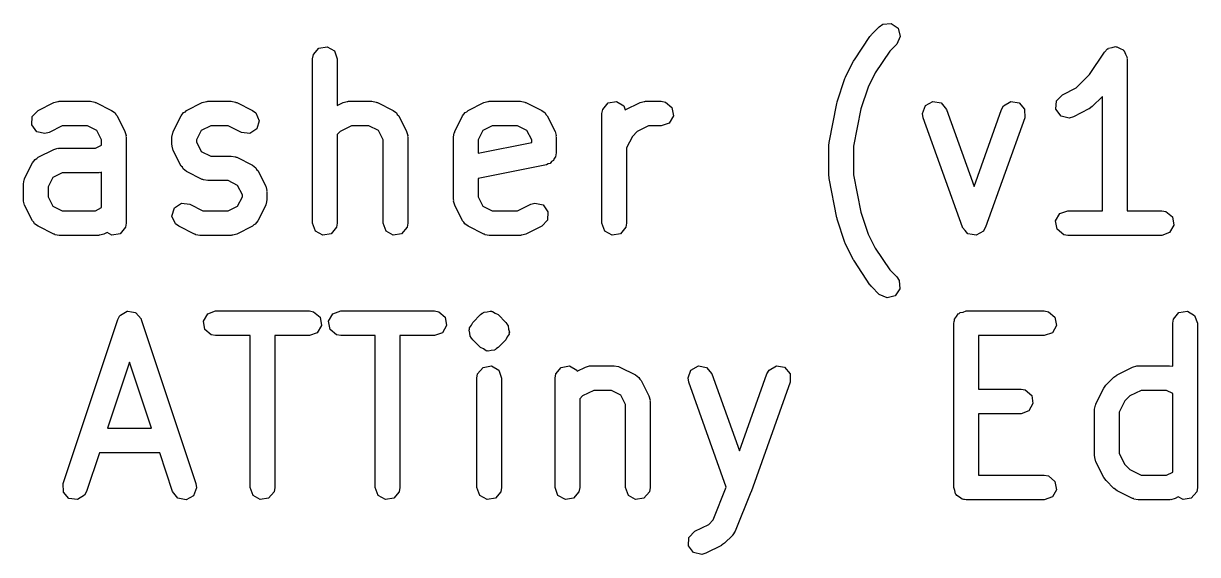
# Model space of a CAD drawing. Extents: x 93.8 to 150, y -109.9 to -90.1.
# Drawn here: x 135.28 to 142.43, y -93.47 to -90.23 of the extents above; entities that cross this region are included whole.
import ezdxf

# ---------------------------------------------------------------- set-up
doc = ezdxf.new("R2010")
doc.units = 0
doc.layers.add('BLACK', color=7, linetype='CONTINUOUS')

msp = doc.modelspace()

# ---------------------------------------------------------------- linework, layer by layer
at = {"layer": 'BLACK', "linetype": 'CONTINUOUS'}
for p, q in [((140.512, -90.2365), (140.563, -90.2321)), ((140.563, -90.2321), (140.605, -90.2615)), ((140.434, -90.3105), (140.442, -90.3023)), ((140.442, -90.3023), (140.443, -90.2991)), ((140.443, -90.2991), (140.491, -90.2515)), ((140.491, -90.2515), (140.512, -90.2365)), ((140.605, -90.2615), (140.619, -90.3111)), ((137.078, -90.3824), (137.129, -90.3735)), ((137.129, -90.3735), (137.173, -90.3992)), ((140.339, -90.4534), (140.434, -90.3105)), ((140.597, -90.3576), (140.555, -90.3999)), ((140.619, -90.3111), (140.597, -90.3576)), ((141.909, -90.3786), (141.93, -90.3725)), ((141.93, -90.3725), (141.934, -90.3743)), ((141.934, -90.3743), (141.938, -90.3735)), ((141.938, -90.3735), (141.957, -90.3844)), ((137.04, -90.4474), (137.045, -90.4217)), ((137.04, -91.4474), (137.04, -90.4474)), ((137.045, -90.4217), (137.078, -90.3824)), ((137.173, -90.3992), (137.19, -90.4474)), ((137.19, -90.4474), (137.19, -90.7308)), ((140.555, -90.3999), (140.466, -90.5327)), ((141.771, -90.5425), (141.863, -90.4058)), ((141.863, -90.4058), (141.881, -90.3869)), ((141.881, -90.3869), (141.885, -90.3857)), ((141.885, -90.3857), (141.887, -90.3824)), ((141.887, -90.3824), (141.909, -90.3786)), ((141.957, -90.3844), (141.977, -90.3931)), ((141.977, -90.3931), (141.979, -90.397)), ((141.979, -90.397), (141.982, -90.3992)), ((141.982, -90.3992), (141.99, -90.4196)), ((141.99, -90.4196), (142, -90.4391)), ((142, -90.4391), (141.999, -90.4433)), ((141.999, -90.4433), (142, -90.4474)), ((142, -90.4474), (142, -91.3724)), ((140.286, -90.5567), (140.334, -90.4615)), ((140.334, -90.4615), (140.338, -90.456)), ((140.338, -90.456), (140.339, -90.4534)), ((140.235, -90.7094), (140.282, -90.5665)), ((140.282, -90.5665), (140.286, -90.5596)), ((140.286, -90.5596), (140.286, -90.5567)), ((140.466, -90.5327), (140.423, -90.619)), ((141.69, -90.6238), (141.771, -90.5425)), ((140.423, -90.619), (140.379, -90.7524)), ((141.606, -90.666), (141.69, -90.6238)), ((135.368, -90.7613), (135.463, -90.7136)), ((135.463, -90.7136), (135.488, -90.7062)), ((135.488, -90.7062), (135.492, -90.7072)), ((135.492, -90.7072), (135.496, -90.7057)), ((135.496, -90.7057), (135.687, -90.7057)), ((135.687, -90.7057), (135.713, -90.7102)), ((135.713, -90.7102), (135.716, -90.7131)), ((135.716, -90.7131), (135.72, -90.7136)), ((135.72, -90.7136), (135.816, -90.7613)), ((136.272, -90.7613), (136.368, -90.7136)), ((136.368, -90.7136), (136.393, -90.7062)), ((136.393, -90.7062), (136.397, -90.7072)), ((136.397, -90.7072), (136.401, -90.7057)), ((136.401, -90.7057), (136.544, -90.7057)), ((136.544, -90.7057), (136.57, -90.7102)), ((136.57, -90.7102), (136.573, -90.7131)), ((136.573, -90.7131), (136.578, -90.7136)), ((136.578, -90.7136), (136.673, -90.7613)), ((137.19, -90.7308), (137.225, -90.7136)), ((137.225, -90.7136), (137.25, -90.7062)), ((137.25, -90.7062), (137.254, -90.7072)), ((137.254, -90.7072), (137.258, -90.7057)), ((137.258, -90.7057), (137.401, -90.7057)), ((137.401, -90.7057), (137.427, -90.7102)), ((137.427, -90.7102), (137.43, -90.7131)), ((137.43, -90.7131), (137.435, -90.7136)), ((137.435, -90.7136), (137.53, -90.7613)), ((137.987, -90.7613), (138.082, -90.7136)), ((138.082, -90.7136), (138.107, -90.7062)), ((138.107, -90.7062), (138.111, -90.7072)), ((138.111, -90.7072), (138.115, -90.7057)), ((138.115, -90.7057), (138.306, -90.7057)), ((138.306, -90.7057), (138.332, -90.7102)), ((138.332, -90.7102), (138.335, -90.7131)), ((138.335, -90.7131), (138.339, -90.7136)), ((138.339, -90.7136), (138.435, -90.7613)), ((138.807, -90.7551), (138.84, -90.7158)), ((138.84, -90.7158), (138.89, -90.7069)), ((138.89, -90.7069), (138.935, -90.7325)), ((138.935, -90.7325), (138.944, -90.7586)), ((138.944, -90.7586), (139.034, -90.7136)), ((139.034, -90.7136), (139.059, -90.7062)), ((139.059, -90.7062), (139.064, -90.7072)), ((139.064, -90.7072), (139.068, -90.7057)), ((139.068, -90.7057), (139.163, -90.7057)), ((139.163, -90.7057), (139.189, -90.7102)), ((139.189, -90.7102), (139.228, -90.7432)), ((140.185, -90.9565), (140.232, -90.7184)), ((140.232, -90.7184), (140.235, -90.7121)), ((140.235, -90.7121), (140.235, -90.7094)), ((140.755, -90.7803), (140.773, -90.7322)), ((140.773, -90.7322), (140.817, -90.7068)), ((140.817, -90.7068), (140.868, -90.716)), ((140.868, -90.716), (140.9, -90.7555)), ((141.235, -90.7555), (141.248, -90.7329)), ((141.248, -90.7329), (141.292, -90.7069)), ((141.292, -90.7069), (141.343, -90.7155)), ((141.343, -90.7155), (141.376, -90.7546)), ((141.567, -90.7545), (141.57, -90.7033)), ((141.57, -90.7033), (141.606, -90.666)), ((141.85, -90.6761), (141.788, -90.7385)), ((141.85, -91.3724), (141.85, -90.6761)), ((135.329, -90.8497), (135.332, -90.7985)), ((135.332, -90.7985), (135.368, -90.7613)), ((135.816, -90.7613), (135.837, -90.7768)), ((135.837, -90.7768), (135.841, -90.7871)), ((135.841, -90.7871), (135.849, -90.7948)), ((135.849, -90.7948), (135.897, -90.89)), ((136.191, -90.89), (136.239, -90.7948)), ((136.239, -90.7948), (136.254, -90.7739)), ((136.254, -90.7739), (136.265, -90.7694)), ((136.265, -90.7694), (136.272, -90.7613)), ((136.673, -90.7613), (136.694, -90.7768)), ((136.694, -90.7768), (136.714, -90.8238)), ((137.53, -90.7613), (137.551, -90.7768)), ((137.551, -90.7768), (137.555, -90.7871)), ((137.555, -90.7871), (137.564, -90.7948)), ((137.564, -90.7948), (137.611, -90.89)), ((137.906, -90.89), (137.953, -90.7948)), ((137.953, -90.7948), (137.969, -90.7739)), ((137.969, -90.7739), (137.979, -90.7694)), ((137.979, -90.7694), (137.987, -90.7613)), ((138.435, -90.7613), (138.456, -90.7768)), ((138.456, -90.7768), (138.46, -90.7871)), ((138.46, -90.7871), (138.468, -90.7948)), ((138.468, -90.7948), (138.516, -90.89)), ((138.802, -90.7807), (138.807, -90.7551)), ((138.802, -91.4474), (138.802, -90.7807)), ((139.237, -90.7937), (139.211, -90.8382)), ((139.228, -90.7432), (139.237, -90.7937)), ((140.379, -90.7524), (140.333, -90.9786)), ((140.759, -90.8059), (140.755, -90.7803)), ((140.9, -90.7555), (141.068, -91.2244)), ((141.068, -91.2244), (141.235, -90.7555)), ((141.376, -90.7546), (141.377, -90.8059)), ((141.598, -90.7957), (141.567, -90.7545)), ((141.648, -90.8076), (141.598, -90.7957)), ((141.673, -90.8002), (141.648, -90.8076)), ((141.768, -90.7526), (141.673, -90.8002)), ((141.769, -90.7514), (141.768, -90.7526)), ((141.788, -90.7385), (141.769, -90.7514)), ((135.36, -90.8909), (135.329, -90.8497)), ((135.514, -90.8557), (135.435, -90.8954)), ((135.669, -90.8557), (135.514, -90.8557)), ((135.726, -90.8842), (135.669, -90.8557)), ((136.419, -90.8557), (136.362, -90.8842)), ((136.526, -90.8557), (136.419, -90.8557)), ((136.606, -90.8954), (136.526, -90.8557)), ((136.7, -90.873), (136.657, -90.9013)), ((136.714, -90.8238), (136.7, -90.873)), ((137.276, -90.8557), (137.208, -90.89)), ((137.383, -90.8557), (137.276, -90.8557)), ((137.441, -90.8842), (137.383, -90.8557)), ((138.133, -90.8557), (138.076, -90.8842)), ((138.288, -90.8557), (138.133, -90.8557)), ((138.345, -90.8842), (138.288, -90.8557)), ((139.086, -90.8557), (139.017, -90.89)), ((139.163, -90.8557), (139.086, -90.8557)), ((139.211, -90.8382), (139.163, -90.8557)), ((140.997, -91.4726), (140.759, -90.8059)), ((141.377, -90.8059), (141.138, -91.4726)), ((135.41, -90.9028), (135.36, -90.8909)), ((135.435, -90.8954), (135.41, -90.9028)), ((135.755, -90.9413), (135.726, -90.8842)), ((135.755, -90.9725), (135.755, -90.9413)), ((135.897, -90.89), (135.904, -90.915)), ((135.904, -90.915), (135.903, -90.9194)), ((135.903, -90.9194), (135.905, -90.9236)), ((135.905, -90.9236), (135.905, -91.4474)), ((136.183, -90.9236), (136.188, -90.8979)), ((136.183, -90.9712), (136.183, -90.9236)), ((136.188, -90.8979), (136.191, -90.8945)), ((136.191, -90.8945), (136.191, -90.89)), ((136.362, -90.8842), (136.333, -90.9413)), ((136.333, -90.9413), (136.333, -90.9535)), ((136.657, -90.9013), (136.606, -90.8954)), ((137.208, -90.89), (137.19, -90.907)), ((137.19, -90.907), (137.19, -91.4474)), ((137.469, -90.9413), (137.441, -90.8842)), ((137.469, -91.4474), (137.469, -90.9413)), ((137.611, -90.89), (137.619, -90.915)), ((137.619, -90.915), (137.618, -90.9194)), ((137.618, -90.9194), (137.619, -90.9236)), ((137.619, -90.9236), (137.619, -91.4474)), ((137.898, -90.9236), (137.902, -90.8979)), ((137.898, -91.3045), (137.898, -90.9236)), ((137.902, -90.8979), (137.905, -90.8945)), ((137.905, -90.8945), (137.906, -90.89)), ((138.076, -90.8842), (138.048, -90.9413)), ((138.048, -90.9413), (138.048, -91.0226)), ((138.374, -90.9413), (138.345, -90.8842)), ((138.374, -90.9573), (138.374, -90.9413)), ((138.516, -90.89), (138.523, -90.915)), ((138.523, -90.915), (138.522, -90.9194)), ((138.522, -90.9194), (138.524, -90.9236)), ((138.524, -90.9236), (138.524, -91.0188)), ((138.987, -90.9204), (138.952, -90.9889)), ((139.017, -90.89), (138.987, -90.9204)), ((135.368, -91.047), (135.463, -90.9993)), ((135.463, -90.9993), (135.488, -90.9919)), ((135.488, -90.9919), (135.492, -90.993)), ((135.492, -90.993), (135.496, -90.9914)), ((135.496, -90.9914), (135.717, -90.9914)), ((135.717, -90.9914), (135.755, -90.9725)), ((136.185, -90.9754), (136.183, -90.9712)), ((136.184, -90.9798), (136.185, -90.9754)), ((136.191, -91.0047), (136.184, -90.9798)), ((136.239, -91.1), (136.191, -91.0047)), ((136.333, -90.9535), (136.362, -91.0105)), ((136.362, -91.0105), (136.419, -91.039)), ((138.048, -91.0226), (138.374, -90.9573)), ((138.524, -91.0188), (138.519, -91.0445)), ((138.952, -90.9889), (138.952, -91.4474)), ((140.183, -90.9712), (140.185, -90.9599)), ((140.183, -91.1617), (140.183, -90.9712)), ((140.185, -90.9599), (140.185, -90.9565)), ((140.333, -90.9786), (140.333, -91.1542)), ((135.286, -91.1757), (135.334, -91.0805)), ((135.334, -91.0805), (135.35, -91.0596)), ((135.35, -91.0596), (135.36, -91.0551)), ((135.36, -91.0551), (135.368, -91.047)), ((136.419, -91.039), (136.544, -91.039)), ((136.544, -91.039), (136.57, -91.0436)), ((136.57, -91.0436), (136.573, -91.0465)), ((136.573, -91.0465), (136.578, -91.047)), ((136.578, -91.047), (136.673, -91.0946)), ((138.474, -91.0859), (138.464, -91.0924)), ((138.486, -91.0838), (138.474, -91.0859)), ((138.495, -91.073), (138.486, -91.0838)), ((138.507, -91.0657), (138.495, -91.073)), ((138.511, -91.054), (138.507, -91.0657)), ((138.519, -91.0445), (138.511, -91.054)), ((135.514, -91.1414), (135.457, -91.1699)), ((135.735, -91.1414), (135.514, -91.1414)), ((135.739, -91.1399), (135.735, -91.1414)), ((135.743, -91.1409), (135.739, -91.1399)), ((135.755, -91.1375), (135.743, -91.1409)), ((135.755, -91.3534), (135.755, -91.1375)), ((136.247, -91.1077), (136.239, -91.1)), ((136.251, -91.118), (136.247, -91.1077)), ((136.272, -91.1335), (136.251, -91.118)), ((136.368, -91.1811), (136.272, -91.1335)), ((136.673, -91.0946), (136.694, -91.1101)), ((136.694, -91.1101), (136.698, -91.1204)), ((136.698, -91.1204), (136.706, -91.1281)), ((136.706, -91.1281), (136.754, -91.2234)), ((138.464, -91.0924), (138.048, -91.1755)), ((140.185, -91.1649), (140.183, -91.1617)), ((140.333, -91.1542), (140.379, -91.3805)), ((135.279, -91.2093), (135.283, -91.1836)), ((135.279, -91.3045), (135.279, -91.2093)), ((135.283, -91.1836), (135.286, -91.1802)), ((135.286, -91.1802), (135.286, -91.1757)), ((135.457, -91.1699), (135.429, -91.227)), ((135.429, -91.227), (135.429, -91.2868)), ((136.372, -91.1816), (136.368, -91.1811)), ((136.376, -91.1845), (136.372, -91.1816)), ((136.401, -91.189), (136.376, -91.1845)), ((136.526, -91.189), (136.401, -91.189)), ((136.583, -91.2176), (136.526, -91.189)), ((136.612, -91.2746), (136.583, -91.2176)), ((136.754, -91.2234), (136.761, -91.2483)), ((138.048, -91.1755), (138.048, -91.2868)), ((140.185, -91.1764), (140.185, -91.1649)), ((140.232, -91.4145), (140.185, -91.1764)), ((135.28, -91.3087), (135.279, -91.3045)), ((135.429, -91.2868), (135.457, -91.3439)), ((136.583, -91.3439), (136.612, -91.2868)), ((136.612, -91.2868), (136.612, -91.2746)), ((136.762, -91.3045), (136.757, -91.3302)), ((136.761, -91.2483), (136.76, -91.2527)), ((136.76, -91.2527), (136.762, -91.2569)), ((136.762, -91.2569), (136.762, -91.3045)), ((137.899, -91.3087), (137.898, -91.3045)), ((138.048, -91.2868), (138.076, -91.3439)), ((135.279, -91.3131), (135.28, -91.3087)), ((135.286, -91.3381), (135.279, -91.3131)), ((135.334, -91.4333), (135.286, -91.3381)), ((135.457, -91.3439), (135.514, -91.3724)), ((135.514, -91.3724), (135.717, -91.3724)), ((135.717, -91.3724), (135.755, -91.3534)), ((136.183, -91.4043), (136.198, -91.3551)), ((136.198, -91.3551), (136.241, -91.3268)), ((136.241, -91.3268), (136.292, -91.3327)), ((136.292, -91.3327), (136.371, -91.3724)), ((136.371, -91.3724), (136.526, -91.3724)), ((136.526, -91.3724), (136.583, -91.3439)), ((136.754, -91.3381), (136.706, -91.4333)), ((136.757, -91.3302), (136.754, -91.3336)), ((136.754, -91.3336), (136.754, -91.3381)), ((137.898, -91.3131), (137.899, -91.3087)), ((137.906, -91.3381), (137.898, -91.3131)), ((137.953, -91.4333), (137.906, -91.3381)), ((138.076, -91.3439), (138.133, -91.3724)), ((138.133, -91.3724), (138.288, -91.3724)), ((138.288, -91.3724), (138.368, -91.3327)), ((138.368, -91.3327), (138.393, -91.3253)), ((138.393, -91.3253), (138.443, -91.3372)), ((138.443, -91.3372), (138.473, -91.3784)), ((141.591, -91.3899), (141.639, -91.3724)), ((141.639, -91.3724), (141.85, -91.3724)), ((142, -91.3724), (142.211, -91.3724)), ((142.211, -91.3724), (142.236, -91.3769)), ((142.236, -91.3769), (142.276, -91.4099)), ((135.342, -91.441), (135.334, -91.4333)), ((135.347, -91.4513), (135.342, -91.441)), ((135.905, -91.4474), (135.9, -91.473)), ((136.204, -91.4513), (136.183, -91.4043)), ((136.706, -91.4333), (136.691, -91.4542)), ((137.058, -91.4956), (137.04, -91.4474)), ((137.19, -91.4474), (137.186, -91.473)), ((137.487, -91.4956), (137.469, -91.4474)), ((137.619, -91.4474), (137.615, -91.473)), ((137.961, -91.441), (137.953, -91.4333)), ((137.966, -91.4513), (137.961, -91.441)), ((138.47, -91.4296), (138.435, -91.4668)), ((138.473, -91.3784), (138.47, -91.4296)), ((138.82, -91.4956), (138.802, -91.4474)), ((138.952, -91.4474), (138.948, -91.473)), ((140.234, -91.4168), (140.232, -91.4145)), ((140.235, -91.4235), (140.234, -91.4168)), ((140.282, -91.5663), (140.235, -91.4235)), ((140.379, -91.3805), (140.423, -91.5138)), ((141.565, -91.4344), (141.591, -91.3899)), ((141.574, -91.4849), (141.565, -91.4344)), ((142.276, -91.4099), (142.285, -91.4604)), ((135.368, -91.4668), (135.347, -91.4513)), ((135.463, -91.5145), (135.368, -91.4668)), ((135.467, -91.515), (135.463, -91.5145)), ((135.471, -91.5179), (135.467, -91.515)), ((135.496, -91.5224), (135.471, -91.5179)), ((135.768, -91.5145), (135.743, -91.5219)), ((135.788, -91.5046), (135.768, -91.5145)), ((135.817, -91.5212), (135.788, -91.5046)), ((135.867, -91.5123), (135.817, -91.5212)), ((135.9, -91.473), (135.867, -91.5123)), ((136.225, -91.4668), (136.204, -91.4513)), ((136.32, -91.5145), (136.225, -91.4668)), ((136.324, -91.515), (136.32, -91.5145)), ((136.328, -91.5179), (136.324, -91.515)), ((136.354, -91.5224), (136.328, -91.5179)), ((136.578, -91.5145), (136.553, -91.5219)), ((136.673, -91.4668), (136.578, -91.5145)), ((136.681, -91.4587), (136.673, -91.4668)), ((136.691, -91.4542), (136.681, -91.4587)), ((137.102, -91.5212), (137.058, -91.4956)), ((137.153, -91.5123), (137.102, -91.5212)), ((137.186, -91.473), (137.153, -91.5123)), ((137.531, -91.5212), (137.487, -91.4956)), ((137.582, -91.5123), (137.531, -91.5212)), ((137.615, -91.473), (137.582, -91.5123)), ((137.987, -91.4668), (137.966, -91.4513)), ((138.082, -91.5145), (137.987, -91.4668)), ((138.086, -91.515), (138.082, -91.5145)), ((138.09, -91.5179), (138.086, -91.515)), ((138.115, -91.5224), (138.09, -91.5179)), ((138.339, -91.5145), (138.315, -91.5219)), ((138.435, -91.4668), (138.339, -91.5145)), ((138.864, -91.5212), (138.82, -91.4956)), ((138.915, -91.5123), (138.864, -91.5212)), ((138.948, -91.473), (138.915, -91.5123)), ((140.423, -91.5138), (140.466, -91.6001)), ((140.998, -91.473), (140.997, -91.4726)), ((140.998, -91.4735), (140.998, -91.473)), ((141.014, -91.4927), (140.998, -91.4735)), ((141.03, -91.5121), (141.014, -91.4927)), ((141.03, -91.5122), (141.03, -91.5121)), ((141.031, -91.5126), (141.03, -91.5122)), ((141.056, -91.5168), (141.031, -91.5126)), ((141.08, -91.5213), (141.056, -91.5168)), ((141.103, -91.5084), (141.081, -91.5212)), ((141.125, -91.4959), (141.103, -91.5084)), ((141.126, -91.4952), (141.125, -91.4955)), ((141.125, -91.4955), (141.125, -91.4959)), ((141.138, -91.4726), (141.126, -91.4952)), ((141.614, -91.5179), (141.574, -91.4849)), ((141.639, -91.5224), (141.614, -91.5179)), ((142.259, -91.5048), (142.211, -91.5224)), ((142.285, -91.4604), (142.259, -91.5048)), ((135.735, -91.5224), (135.496, -91.5224)), ((135.739, -91.5208), (135.735, -91.5224)), ((135.743, -91.5219), (135.739, -91.5208)), ((136.544, -91.5224), (136.354, -91.5224)), ((136.548, -91.5208), (136.544, -91.5224)), ((136.553, -91.5219), (136.548, -91.5208)), ((138.306, -91.5224), (138.115, -91.5224)), ((138.31, -91.5208), (138.306, -91.5224)), ((138.315, -91.5219), (138.31, -91.5208)), ((140.284, -91.5686), (140.282, -91.5663)), ((140.286, -91.5762), (140.284, -91.5686)), ((140.334, -91.6714), (140.286, -91.5762)), ((141.081, -91.5211), (141.08, -91.5213)), ((141.081, -91.5212), (141.081, -91.5211)), ((142.211, -91.5224), (141.639, -91.5224)), ((140.466, -91.6001), (140.555, -91.7329)), ((140.336, -91.6732), (140.334, -91.6714)), ((140.339, -91.6795), (140.336, -91.6732)), ((140.434, -91.8223), (140.339, -91.6795)), ((140.555, -91.7329), (140.597, -91.7753)), ((140.597, -91.7753), (140.612, -91.7966)), ((140.612, -91.7966), (140.616, -91.8477)), ((140.437, -91.8244), (140.434, -91.8223)), ((140.443, -91.8337), (140.437, -91.8244)), ((140.491, -91.8814), (140.443, -91.8337)), ((140.616, -91.8477), (140.587, -91.8898)), ((140.538, -91.903), (140.491, -91.8814)), ((140.587, -91.8898), (140.538, -91.903)), ((135.854, -92.0337), (135.866, -92.0108)), ((135.866, -92.0108), (135.868, -92.0096)), ((135.868, -92.0096), (135.869, -92.0076)), ((135.869, -92.0076), (135.89, -91.9963)), ((135.89, -91.9963), (135.91, -91.9839)), ((135.91, -91.9839), (135.912, -91.9842)), ((135.912, -91.9842), (135.914, -91.9832)), ((135.914, -91.9832), (135.937, -91.9879)), ((135.937, -91.9879), (135.961, -91.9914)), ((135.961, -91.9914), (135.962, -91.993)), ((135.962, -91.993), (135.964, -91.9935)), ((135.964, -91.9935), (135.979, -92.0121)), ((135.979, -92.0121), (135.995, -92.0298)), ((136.375, -92.0444), (136.401, -91.9999)), ((136.401, -91.9999), (136.449, -91.9824)), ((136.449, -91.9824), (137.02, -91.9824)), ((137.02, -91.9824), (137.046, -91.9869)), ((137.046, -91.9869), (137.085, -92.0199)), ((137.085, -92.0199), (137.094, -92.0704)), ((137.137, -92.0444), (137.163, -91.9999)), ((137.163, -91.9999), (137.211, -91.9824)), ((137.211, -91.9824), (137.782, -91.9824)), ((137.782, -91.9824), (137.808, -91.9869)), ((137.808, -91.9869), (137.847, -92.0199)), ((137.847, -92.0199), (137.856, -92.0704)), ((138.015, -92.052), (138.062, -92.0043)), ((138.062, -92.0043), (138.071, -91.9987)), ((138.071, -91.9987), (138.072, -91.9959)), ((138.072, -91.9959), (138.076, -91.9951)), ((138.076, -91.995), (138.078, -91.9924)), ((138.076, -91.9951), (138.076, -91.995)), ((138.078, -91.9924), (138.08, -91.9921)), ((138.08, -91.9921), (138.084, -91.9894)), ((138.084, -91.9894), (138.103, -91.9877)), ((138.103, -91.9877), (138.122, -91.9827)), ((138.122, -91.9827), (138.125, -91.9841)), ((138.125, -91.9841), (138.129, -91.9835)), ((138.129, -91.9835), (138.131, -91.9852)), ((138.131, -91.9852), (138.135, -91.9849)), ((138.135, -91.9849), (138.151, -91.9961)), ((138.151, -91.9961), (138.169, -92.0043)), ((138.169, -92.0043), (138.216, -92.052)), ((140.95, -92.0317), (140.962, -92.0168)), ((140.962, -92.0168), (140.972, -91.9999)), ((140.972, -91.9999), (140.978, -91.9976)), ((140.978, -91.9976), (140.983, -91.9924)), ((140.983, -91.9924), (141.002, -91.989)), ((141.002, -91.989), (141.02, -91.9824)), ((141.02, -91.9824), (141.496, -91.9824)), ((141.496, -91.9824), (141.522, -91.9869)), ((141.522, -91.9869), (141.561, -92.0199)), ((141.561, -92.0199), (141.57, -92.0704)), ((142.283, -92.0317), (142.316, -91.9924)), ((142.316, -91.9924), (142.367, -91.9835)), ((142.367, -91.9835), (142.411, -92.0092)), ((142.411, -92.0092), (142.429, -92.0574)), ((135.521, -93.0337), (135.854, -92.0337)), ((135.995, -92.0298), (135.995, -92.032)), ((135.995, -92.032), (135.996, -92.0337)), ((135.996, -92.0337), (136.329, -93.0337)), ((136.384, -92.0949), (136.375, -92.0444)), ((137.094, -92.0704), (137.068, -92.1148)), ((137.146, -92.0949), (137.137, -92.0444)), ((137.856, -92.0704), (137.83, -92.1148)), ((137.995, -92.0856), (138.007, -92.0696)), ((137.996, -92.0923), (137.995, -92.0856)), ((138.007, -92.0696), (138.015, -92.052)), ((138.216, -92.052), (138.222, -92.0601)), ((138.222, -92.0601), (138.225, -92.062)), ((138.225, -92.062), (138.225, -92.0652)), ((138.225, -92.0652), (138.231, -92.0733)), ((138.231, -92.0733), (138.233, -92.0927)), ((140.945, -92.0574), (140.947, -92.0476)), ((140.945, -93.0574), (140.945, -92.0574)), ((140.946, -92.0444), (140.948, -92.0415)), ((140.947, -92.0476), (140.946, -92.0444)), ((140.948, -92.0415), (140.95, -92.0317)), ((141.57, -92.0704), (141.545, -92.1148)), ((142.279, -92.0574), (142.283, -92.0317)), ((142.279, -92.3193), (142.279, -92.0574)), ((142.429, -92.0574), (142.429, -93.0574)), ((136.423, -92.1279), (136.384, -92.0949)), ((136.449, -92.1324), (136.423, -92.1279)), ((136.66, -92.1324), (136.449, -92.1324)), ((136.66, -93.0574), (136.66, -92.1324)), ((137.02, -92.1324), (136.81, -92.1324)), ((136.81, -92.1324), (136.81, -93.0574)), ((137.068, -92.1148), (137.02, -92.1324)), ((137.185, -92.1279), (137.146, -92.0949)), ((137.211, -92.1324), (137.185, -92.1279)), ((137.421, -92.1324), (137.211, -92.1324)), ((137.421, -93.0574), (137.421, -92.1324)), ((137.782, -92.1324), (137.571, -92.1324)), ((137.571, -92.1324), (137.571, -93.0574)), ((137.83, -92.1148), (137.782, -92.1324)), ((137.993, -92.0985), (137.996, -92.0923)), ((137.998, -92.1173), (137.993, -92.0985)), ((138, -92.1367), (137.998, -92.1173)), ((138.006, -92.1448), (138, -92.1367)), ((138.006, -92.148), (138.006, -92.1448)), ((138.009, -92.1499), (138.006, -92.148)), ((138.015, -92.158), (138.009, -92.1499)), ((138.062, -92.2057), (138.015, -92.158)), ((138.216, -92.158), (138.169, -92.2057)), ((138.224, -92.1404), (138.216, -92.158)), ((138.236, -92.1244), (138.224, -92.1404)), ((138.233, -92.0927), (138.238, -92.1115)), ((138.238, -92.1115), (138.235, -92.1177)), ((138.235, -92.1177), (138.236, -92.1244)), ((141.496, -92.1324), (141.095, -92.1324)), ((141.095, -92.1324), (141.095, -92.4586)), ((141.545, -92.1148), (141.496, -92.1324)), ((138.08, -92.2139), (138.062, -92.2057)), ((138.096, -92.2251), (138.08, -92.2139)), ((138.099, -92.2248), (138.096, -92.2251)), ((138.102, -92.2265), (138.099, -92.2248)), ((138.106, -92.2259), (138.102, -92.2265)), ((138.109, -92.2273), (138.106, -92.2259)), ((138.128, -92.2223), (138.109, -92.2273)), ((138.147, -92.2206), (138.128, -92.2223)), ((138.151, -92.2179), (138.147, -92.2206)), ((138.153, -92.2176), (138.151, -92.2179)), ((138.155, -92.215), (138.153, -92.2176)), ((138.158, -92.2141), (138.155, -92.2149)), ((138.155, -92.2149), (138.155, -92.215)), ((138.16, -92.2113), (138.158, -92.2141)), ((138.169, -92.2057), (138.16, -92.2113)), ((135.925, -92.2946), (135.791, -92.6967)), ((136.059, -92.6967), (135.925, -92.2946)), ((138.04, -92.3907), (138.045, -92.3651)), ((138.045, -92.3651), (138.078, -92.3258)), ((138.078, -92.3258), (138.129, -92.3169)), ((138.129, -92.3169), (138.173, -92.3425)), ((138.173, -92.3425), (138.19, -92.3907)), ((138.517, -92.3907), (138.521, -92.3651)), ((138.521, -92.3651), (138.554, -92.3258)), ((138.554, -92.3258), (138.605, -92.3169)), ((138.605, -92.3169), (138.649, -92.3425)), ((138.649, -92.3425), (138.651, -92.3485)), ((138.651, -92.3485), (138.701, -92.3236)), ((138.701, -92.3236), (138.726, -92.3162)), ((138.726, -92.3162), (138.73, -92.3172)), ((138.73, -92.3172), (138.735, -92.3157)), ((138.735, -92.3157), (138.877, -92.3157)), ((138.877, -92.3157), (138.903, -92.3202)), ((138.903, -92.3202), (138.906, -92.3231)), ((138.906, -92.3231), (138.911, -92.3236)), ((138.911, -92.3236), (139.006, -92.3713)), ((139.006, -92.3713), (139.027, -92.3868)), ((139.326, -92.3903), (139.344, -92.3422)), ((139.344, -92.3422), (139.389, -92.3168)), ((139.389, -92.3168), (139.439, -92.326)), ((139.439, -92.326), (139.472, -92.3655)), ((139.472, -92.3655), (139.639, -92.8344)), ((139.639, -92.8344), (139.807, -92.3655)), ((139.807, -92.3655), (139.82, -92.3429)), ((139.82, -92.3429), (139.864, -92.3169)), ((139.864, -92.3169), (139.914, -92.3255)), ((139.914, -92.3255), (139.948, -92.3646)), ((139.948, -92.3646), (139.948, -92.4159)), ((141.92, -92.3853), (141.938, -92.3724)), ((141.938, -92.3724), (141.939, -92.3713)), ((141.939, -92.3713), (142.034, -92.3236)), ((142.034, -92.3236), (142.059, -92.3162)), ((142.059, -92.3162), (142.064, -92.3172)), ((142.064, -92.3172), (142.068, -92.3157)), ((142.068, -92.3157), (142.258, -92.3157)), ((142.258, -92.3157), (142.279, -92.3193)), ((138.04, -93.0574), (138.04, -92.3907)), ((138.19, -92.3907), (138.19, -93.0574)), ((138.517, -93.0574), (138.517, -92.3907)), ((139.027, -92.3868), (139.032, -92.3971)), ((139.032, -92.3971), (139.04, -92.4048)), ((139.04, -92.4048), (139.087, -92.5)), ((139.331, -92.4159), (139.326, -92.3903)), ((139.559, -93.0559), (139.331, -92.4159)), ((139.948, -92.4159), (139.71, -93.0826)), ((141.858, -92.4524), (141.871, -92.4344)), ((141.871, -92.4344), (141.872, -92.4329)), ((141.872, -92.4329), (141.92, -92.3853)), ((138.684, -92.5), (138.667, -92.517)), ((138.667, -92.517), (138.667, -93.0574)), ((138.752, -92.4657), (138.684, -92.5)), ((138.86, -92.4657), (138.752, -92.4657)), ((138.917, -92.4942), (138.86, -92.4657)), ((138.945, -92.5513), (138.917, -92.4942)), ((139.087, -92.5), (139.095, -92.525)), ((141.095, -92.4586), (141.354, -92.4586)), ((141.354, -92.4586), (141.379, -92.4631)), ((141.379, -92.4631), (141.419, -92.4961)), ((141.419, -92.4961), (141.427, -92.5466)), ((141.81, -92.5476), (141.858, -92.4524)), ((142.017, -92.5), (141.987, -92.5304)), ((142.086, -92.4657), (142.017, -92.5)), ((142.241, -92.4657), (142.086, -92.4657)), ((142.279, -92.4847), (142.241, -92.4657)), ((142.279, -92.9634), (142.279, -92.4847)), ((138.945, -93.0574), (138.945, -92.5513)), ((139.095, -92.525), (139.094, -92.5294)), ((139.094, -92.5294), (139.095, -92.5336)), ((139.095, -92.5336), (139.095, -93.0574)), ((141.402, -92.591), (141.354, -92.6086)), ((141.427, -92.5466), (141.402, -92.591)), ((141.802, -92.5812), (141.807, -92.5555)), ((141.802, -92.8669), (141.802, -92.5812)), ((141.807, -92.5555), (141.81, -92.5521)), ((141.81, -92.5521), (141.81, -92.5476)), ((141.987, -92.5304), (141.952, -92.5989)), ((141.354, -92.6086), (141.095, -92.6086)), ((141.095, -92.6086), (141.095, -92.9824)), ((141.952, -92.5989), (141.952, -92.8492)), ((135.791, -92.6967), (136.059, -92.6967)), ((135.741, -92.8467), (135.663, -93.0811)), ((136.109, -92.8467), (135.741, -92.8467)), ((136.187, -93.0811), (136.109, -92.8467)), ((141.804, -92.8711), (141.802, -92.8669)), ((141.803, -92.8755), (141.804, -92.8711)), ((141.81, -92.9004), (141.803, -92.8755)), ((141.952, -92.8492), (141.987, -92.9177)), ((141.858, -92.9957), (141.81, -92.9004)), ((141.987, -92.9177), (142.017, -92.9481)), ((142.017, -92.9481), (142.086, -92.9824)), ((141.095, -92.9824), (141.496, -92.9824)), ((141.496, -92.9824), (141.522, -92.9869)), ((141.522, -92.9869), (141.561, -93.0199)), ((141.561, -93.0199), (141.57, -93.0704)), ((141.859, -92.9968), (141.858, -92.9957)), ((141.872, -93.0152), (141.859, -92.9968)), ((141.92, -93.0628), (141.872, -93.0152)), ((142.086, -92.9824), (142.241, -92.9824)), ((142.241, -92.9824), (142.279, -92.9634)), ((135.522, -93.0849), (135.521, -93.0337)), ((135.556, -93.1233), (135.522, -93.0849)), ((135.663, -93.0811), (135.65, -93.104)), ((136.219, -93.1213), (136.187, -93.0811)), ((136.333, -93.0594), (136.314, -93.1071)), ((136.329, -93.0337), (136.333, -93.0594)), ((136.677, -93.1056), (136.66, -93.0574)), ((136.805, -93.083), (136.772, -93.1223)), ((136.81, -93.0574), (136.805, -93.083)), ((137.439, -93.1056), (137.421, -93.0574)), ((137.567, -93.083), (137.534, -93.1223)), ((137.571, -93.0574), (137.567, -93.083)), ((138.058, -93.1056), (138.04, -93.0574)), ((138.186, -93.083), (138.153, -93.1223)), ((138.19, -93.0574), (138.186, -93.083)), ((138.534, -93.1056), (138.517, -93.0574)), ((138.662, -93.083), (138.629, -93.1223)), ((138.667, -93.0574), (138.662, -93.083)), ((138.963, -93.1056), (138.945, -93.0574)), ((139.091, -93.083), (139.058, -93.1223)), ((139.095, -93.0574), (139.091, -93.083)), ((139.48, -93.2533), (139.559, -93.0559)), ((139.709, -93.0852), (139.614, -93.3233)), ((139.71, -93.0826), (139.709, -93.0843)), ((139.709, -93.0843), (139.709, -93.0852)), ((140.952, -93.0757), (140.945, -93.0574)), ((140.955, -93.0949), (140.952, -93.0757)), ((141.57, -93.0704), (141.545, -93.1148)), ((141.921, -93.0635), (141.92, -93.0628)), ((141.939, -93.0768), (141.921, -93.0635)), ((142.034, -93.1245), (141.939, -93.0768)), ((142.424, -93.083), (142.391, -93.1223)), ((142.429, -93.0574), (142.424, -93.083)), ((135.607, -93.1309), (135.556, -93.1233)), ((135.65, -93.104), (135.607, -93.1309)), ((136.269, -93.1316), (136.219, -93.1213)), ((136.314, -93.1071), (136.269, -93.1316)), ((136.721, -93.1312), (136.677, -93.1056)), ((136.772, -93.1223), (136.721, -93.1312)), ((137.483, -93.1312), (137.439, -93.1056)), ((137.534, -93.1223), (137.483, -93.1312)), ((138.102, -93.1312), (138.058, -93.1056)), ((138.153, -93.1223), (138.102, -93.1312)), ((138.579, -93.1312), (138.534, -93.1056)), ((138.629, -93.1223), (138.579, -93.1312)), ((139.007, -93.1312), (138.963, -93.1056)), ((139.058, -93.1223), (139.007, -93.1312)), ((140.96, -93.0992), (140.955, -93.0949)), ((140.963, -93.1056), (140.96, -93.0992)), ((140.98, -93.1153), (140.963, -93.1056)), ((140.995, -93.1279), (140.98, -93.1153)), ((141.004, -93.1296), (140.995, -93.1279)), ((141.007, -93.1312), (141.004, -93.1296)), ((141.01, -93.1307), (141.007, -93.1312)), ((141.02, -93.1324), (141.01, -93.1307)), ((141.496, -93.1324), (141.02, -93.1324)), ((141.545, -93.1148), (141.496, -93.1324)), ((142.039, -93.125), (142.034, -93.1245)), ((142.042, -93.1279), (142.039, -93.125)), ((142.068, -93.1324), (142.042, -93.1279)), ((142.258, -93.1324), (142.068, -93.1324)), ((142.263, -93.1308), (142.258, -93.1324)), ((142.267, -93.1319), (142.263, -93.1308)), ((142.292, -93.1245), (142.267, -93.1319)), ((142.312, -93.1146), (142.292, -93.1245)), ((142.341, -93.1312), (142.312, -93.1146)), ((142.391, -93.1223), (142.341, -93.1312)), ((139.368, -93.3236), (139.452, -93.2815)), ((139.452, -93.2815), (139.48, -93.2533)), ((139.329, -93.4121), (139.332, -93.3609)), ((139.332, -93.3609), (139.368, -93.3236)), ((139.597, -93.3485), (139.549, -93.3961)), ((139.598, -93.3465), (139.597, -93.3485)), ((139.6, -93.3455), (139.598, -93.3465)), ((139.614, -93.3233), (139.6, -93.3455)), ((139.36, -93.4533), (139.329, -93.4121)), ((139.53, -93.4102), (139.435, -93.4578)), ((139.531, -93.409), (139.53, -93.4102)), ((139.549, -93.3961), (139.531, -93.409)), ((139.41, -93.4652), (139.36, -93.4533)), ((139.435, -93.4578), (139.41, -93.4652))]:
    msp.add_line(p, q, dxfattribs=at)

doc.saveas('drawing.dxf')
